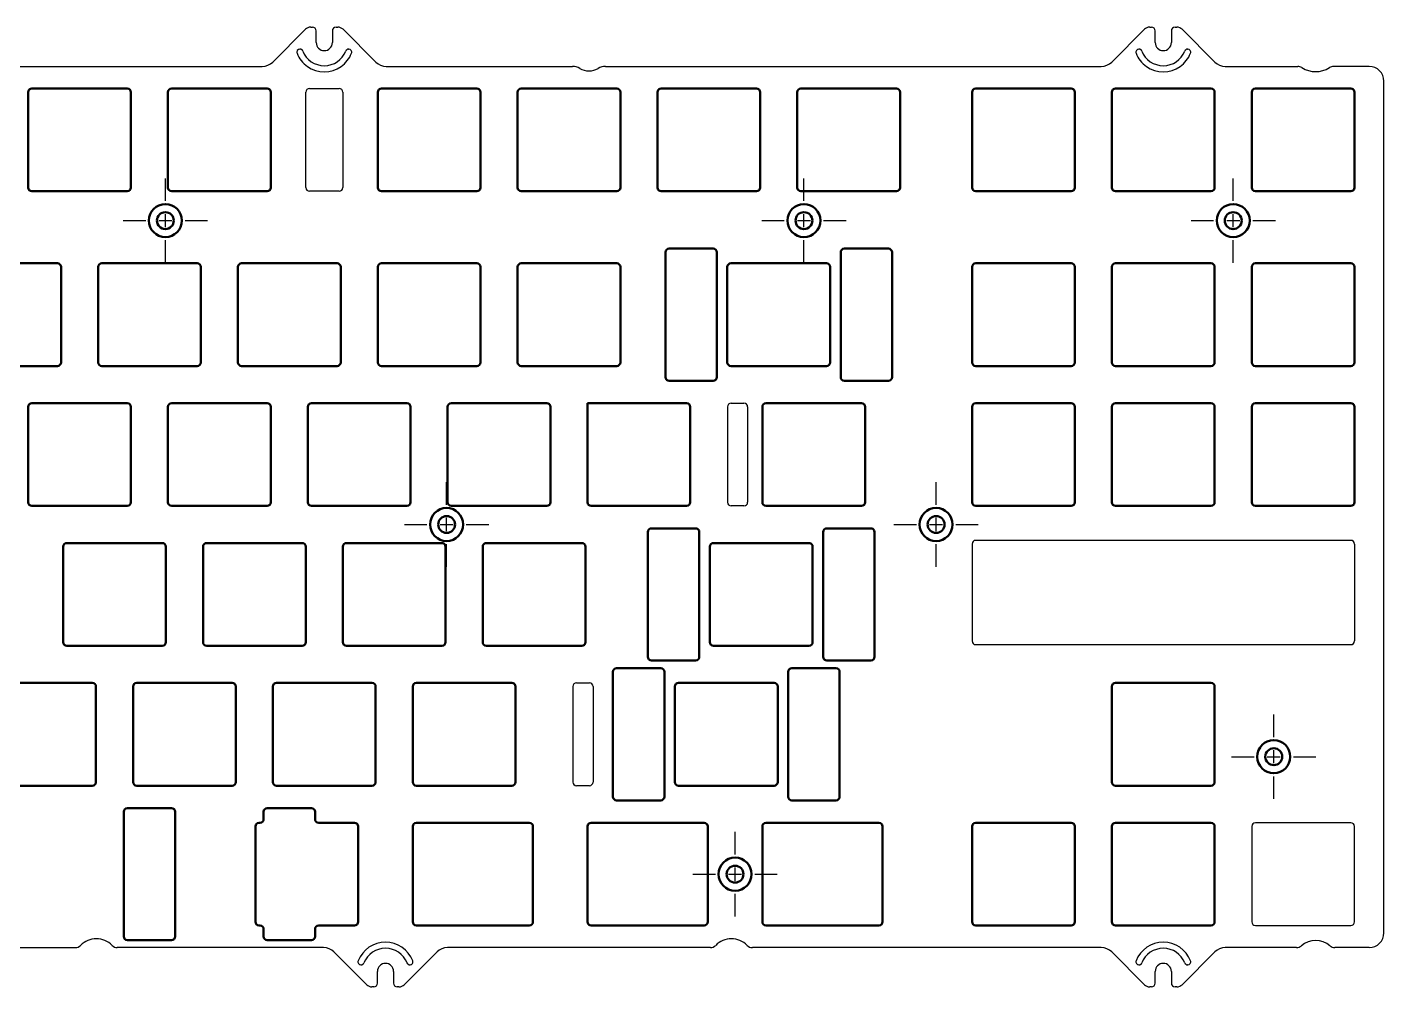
# Model space of a CAD drawing. Header units: millimetres. Extents: x 1045 to 1396, y -1258 to -1127.
# Drawn here: x 1210.8 to 1395.6, y -1258 to -1127.2 of the extents above; entities that cross this region are included whole.
import ezdxf

# ---------------------------------------------------------------- set-up
doc = ezdxf.new("R2010")
doc.units = ezdxf.units.MM
doc.header["$MEASUREMENT"] = 0
doc.linetypes.add('CENTER2', pattern=[28.575, 19.05, -3.175, 3.175, -3.175])
doc.layers.add('COMPOUND', color=7, linetype='CONTINUOUS')
doc.layers.add('Smart Centers', color=7, linetype='CENTER2', lineweight=25)
doc.layers.add('Visible', color=7, linetype='CONTINUOUS', lineweight=50)

# ---------------------------------------------------------------- blocks, each defined once
blk = doc.blocks.new('*U1')
at = {"layer": 'Smart Centers', "color": 0, "ltscale": 0.75, "transparency": 16777216}
for p, q in [((0, 2.68), (0, 5.75)), ((-5.75, 0), (-2.68, 0)), ((2.68, 0), (5.75, 0)), ((0, -5.75), (0, -2.68))]:
    blk.add_line(p, q, dxfattribs=at)
at = {"layer": 'Smart Centers', "color": 0, "linetype": 'Continuous', "ltscale": 0.75, "transparency": 16777216}
for p, q in [((-0.89, 0), (0.89, 0)), ((0, -0.89), (0, 0.89))]:
    blk.add_line(p, q, dxfattribs=at)
blk = doc.blocks.new('*U2')
at = {"layer": 'Smart Centers', "color": 0, "ltscale": 0.75, "transparency": 16777216}
for p, q in [((0, 2.68), (0, 5.75)), ((-5.75, 0), (-2.68, 0)), ((2.68, 0), (5.75, 0)), ((0, -5.75), (0, -2.68))]:
    blk.add_line(p, q, dxfattribs=at)
at = {"layer": 'Smart Centers', "color": 0, "linetype": 'Continuous', "ltscale": 0.75, "transparency": 16777216}
for p, q in [((-0.89, 0), (0.89, 0)), ((0, -0.89), (0, 0.89))]:
    blk.add_line(p, q, dxfattribs=at)
blk = doc.blocks.new('*U3')
at = {"layer": 'Smart Centers', "color": 0, "ltscale": 0.75, "transparency": 16777216}
for p, q in [((0, 2.68), (0, 5.75)), ((-5.75, 0), (-2.68, 0)), ((2.68, 0), (5.75, 0)), ((0, -5.75), (0, -2.68))]:
    blk.add_line(p, q, dxfattribs=at)
at = {"layer": 'Smart Centers', "color": 0, "linetype": 'Continuous', "ltscale": 0.75, "transparency": 16777216}
for p, q in [((-0.89, 0), (0.89, 0)), ((0, -0.89), (0, 0.89))]:
    blk.add_line(p, q, dxfattribs=at)
blk = doc.blocks.new('*U4')
at = {"layer": 'Smart Centers', "color": 0, "ltscale": 0.75, "transparency": 16777216}
for p, q in [((0, 2.68), (0, 5.75)), ((-5.75, 0), (-2.68, 0)), ((2.68, 0), (5.75, 0)), ((0, -5.75), (0, -2.68))]:
    blk.add_line(p, q, dxfattribs=at)
at = {"layer": 'Smart Centers', "color": 0, "linetype": 'Continuous', "ltscale": 0.75, "transparency": 16777216}
for p, q in [((-0.89, 0), (0.89, 0)), ((0, -0.89), (0, 0.89))]:
    blk.add_line(p, q, dxfattribs=at)
blk = doc.blocks.new('*U5')
at = {"layer": 'Smart Centers', "color": 0, "ltscale": 0.75, "transparency": 16777216}
for p, q in [((0, 2.68), (0, 5.75)), ((-5.75, 0), (-2.68, 0)), ((2.68, 0), (5.75, 0)), ((0, -5.75), (0, -2.68))]:
    blk.add_line(p, q, dxfattribs=at)
at = {"layer": 'Smart Centers', "color": 0, "linetype": 'Continuous', "ltscale": 0.75, "transparency": 16777216}
for p, q in [((-0.89, 0), (0.89, 0)), ((0, -0.89), (0, 0.89))]:
    blk.add_line(p, q, dxfattribs=at)
blk = doc.blocks.new('*U6')
at = {"layer": 'Smart Centers', "color": 0, "ltscale": 0.75, "transparency": 16777216}
for p, q in [((0, 2.68), (0, 5.75)), ((-5.75, 0), (-2.68, 0)), ((2.68, 0), (5.75, 0)), ((0, -5.75), (0, -2.68))]:
    blk.add_line(p, q, dxfattribs=at)
at = {"layer": 'Smart Centers', "color": 0, "linetype": 'Continuous', "ltscale": 0.75, "transparency": 16777216}
for p, q in [((-0.89, 0), (0.89, 0)), ((0, -0.89), (0, 0.89))]:
    blk.add_line(p, q, dxfattribs=at)
blk = doc.blocks.new('*U7')
at = {"layer": 'Smart Centers', "color": 0, "ltscale": 0.75, "transparency": 16777216}
for p, q in [((0, 2.68), (0, 5.75)), ((-5.75, 0), (-2.68, 0)), ((2.68, 0), (5.75, 0)), ((0, -5.75), (0, -2.68))]:
    blk.add_line(p, q, dxfattribs=at)
at = {"layer": 'Smart Centers', "color": 0, "linetype": 'Continuous', "ltscale": 0.75, "transparency": 16777216}
for p, q in [((-0.89, 0), (0.89, 0)), ((0, -0.89), (0, 0.89))]:
    blk.add_line(p, q, dxfattribs=at)

msp = doc.modelspace()

# ---------------------------------------------------------------- linework, layer by layer
at = {"layer": 'COMPOUND', "color": 7, "linetype": 'Continuous'}
for p, q in [((1249.42, -1127.25, 407.69), (1249.67, -1127.25, 407.69)), ((1252.87, -1127.25, 407.69), (1253.12, -1127.25, 407.69)), ((1363.72, -1127.25, 407.69), (1363.97, -1127.25, 407.69)), ((1367.17, -1127.25, 407.69), (1367.42, -1127.25, 407.69)), ((1248.72, -1127.54, 407.69), (1244.25, -1132.01, 407.69)), ((1250.17, -1129.35, 407.69), (1250.17, -1127.75, 407.69)), ((1252.37, -1127.75, 407.69), (1252.37, -1129.35, 407.69)), ((1258.3, -1132.01, 407.69), (1253.83, -1127.54, 407.69)), ((1363.02, -1127.54, 407.69), (1358.55, -1132.01, 407.69)), ((1364.47, -1129.35, 407.69), (1364.47, -1127.75, 407.69)), ((1366.67, -1127.75, 407.69), (1366.67, -1129.35, 407.69)), ((1372.6, -1132.01, 407.69), (1368.13, -1127.54, 407.69)), ((1247.93, -1130.25, 407.69), (1247.97, -1130.25, 407.69)), ((1254.57, -1130.25, 407.69), (1254.61, -1130.25, 407.69)), ((1362.23, -1130.25, 407.69), (1362.27, -1130.25, 407.69)), ((1368.87, -1130.25, 407.69), (1368.91, -1130.25, 407.69)), ((1173.99, -1132.6, 407.69), (1242.83, -1132.6, 407.69)), ((1259.71, -1132.6, 407.69), (1285.09, -1132.6, 407.69)), ((1289.58, -1132.6, 407.69), (1357.13, -1132.6, 407.69)), ((1374.01, -1132.6, 407.69), (1383.91, -1132.6, 407.69)), ((1393.62, -1132.6, 407.69), (1388.76, -1132.6, 407.69)), ((1395.62, -1250.61, 407.69), (1395.62, -1134.6, 407.69)), ((1248.75, -1149.1, 407.69), (1248.75, -1136.1, 407.69)), ((1249.25, -1135.6, 407.69), (1253.3, -1135.6, 407.69)), ((1253.8, -1136.1, 407.69), (1253.8, -1149.1, 407.69)), ((1253.3, -1149.6, 407.69), (1249.25, -1149.6, 407.69)), ((1306.2, -1178.96, 407.69), (1306.2, -1191.96, 407.69)), ((1306.7, -1178.46, 407.69), (1308.45, -1178.46, 407.69)), ((1308.95, -1178.96, 407.69), (1308.95, -1191.96, 407.69)), ((1308.45, -1192.46, 407.69), (1306.7, -1192.46, 407.69)), ((1339.52, -1197.65, 407.69), (1339.52, -1210.85, 407.69)), ((1391.12, -1197.15, 407.69), (1340.02, -1197.15, 407.69)), ((1391.62, -1197.65, 407.69), (1391.62, -1210.85, 407.69)), ((1340.02, -1211.35, 407.69), (1391.12, -1211.35, 407.69)), ((1285.13, -1217.06, 407.69), (1285.13, -1230.06, 407.69)), ((1285.63, -1216.56, 407.69), (1287.38, -1216.56, 407.69)), ((1287.88, -1217.06, 407.69), (1287.88, -1230.06, 407.69)), ((1287.38, -1230.56, 407.69), (1285.63, -1230.56, 407.69)), ((1377.62, -1236.11, 407.69), (1377.62, -1249.11, 407.69)), ((1391.12, -1235.61, 407.69), (1378.12, -1235.61, 407.69)), ((1391.62, -1249.11, 407.69), (1391.62, -1236.11, 407.69)), ((1378.12, -1249.61, 407.69), (1391.12, -1249.61, 407.69)), ((1140.05, -1252.61, 407.69), (1217.37, -1252.61, 407.69)), ((1251.17, -1252.61, 407.69), (1223.07, -1252.61, 407.69)), ((1303.88, -1252.61, 407.69), (1268.05, -1252.61, 407.69)), ((1357.13, -1252.61, 407.69), (1309.59, -1252.61, 407.69)), ((1383.73, -1252.61, 407.69), (1374.01, -1252.61, 407.69)), ((1393.62, -1252.61, 407.69), (1388.94, -1252.61, 407.69)), ((1252.58, -1253.2, 407.69), (1257.05, -1257.67, 407.69)), ((1256.3, -1254.96, 407.69), (1256.26, -1254.96, 407.69)), ((1262.16, -1257.67, 407.69), (1266.63, -1253.2, 407.69)), ((1262.95, -1254.96, 407.69), (1262.91, -1254.96, 407.69)), ((1358.55, -1253.2, 407.69), (1363.02, -1257.67, 407.69)), ((1362.27, -1254.96, 407.69), (1362.23, -1254.96, 407.69)), ((1368.13, -1257.67, 407.69), (1372.6, -1253.2, 407.69)), ((1368.91, -1254.96, 407.69), (1368.87, -1254.96, 407.69)), ((1258.51, -1257.46, 407.69), (1258.51, -1255.86, 407.69)), ((1260.71, -1255.86, 407.69), (1260.71, -1257.46, 407.69)), ((1364.47, -1257.46, 407.69), (1364.47, -1255.86, 407.69)), ((1366.67, -1255.86, 407.69), (1366.67, -1257.46, 407.69)), ((1258.01, -1257.96, 407.69), (1257.76, -1257.96, 407.69)), ((1261.45, -1257.96, 407.69), (1261.21, -1257.96, 407.69)), ((1363.97, -1257.96, 407.69), (1363.72, -1257.96, 407.69)), ((1367.42, -1257.96, 407.69), (1367.17, -1257.96, 407.69))]:
    msp.add_line(p, q, dxfattribs=at)
for centre, radius, start, end in [((1249.42, -1128.25, 407.69), 1, 90, 135), ((1249.67, -1127.75, 407.69), 0.5, 0, 90), ((1252.87, -1127.75, 407.69), 0.5, 90, 180), ((1253.12, -1128.25, 407.69), 1, 45, 90), ((1363.72, -1128.25, 407.69), 1, 90, 135), ((1363.97, -1127.75, 407.69), 0.5, 0, 90), ((1367.17, -1127.75, 407.69), 0.5, 90, 180), ((1367.42, -1128.25, 407.69), 1, 45, 90), ((1247.93, -1130.65, 407.69), 0.4, 90, -158.7384), ((1251.27, -1129.35, 407.69), 3.98, 201.2616, 234.6434), ((1247.97, -1130.65, 407.69), 0.4, 21.4813, 90), ((1251.27, -1129.35, 407.69), 3.15, -158.5187, -21.4813), ((1251.27, -1129.35, 407.69), 1.1, 180, 0), ((1251.27, -1129.35, 407.69), 3.98, 305.3566, 338.7384), ((1254.57, -1130.65, 407.69), 0.4, 90, 158.5187), ((1254.61, -1130.65, 407.69), 0.4, -21.2616, 90), ((1362.23, -1130.65, 407.69), 0.4, 90, -158.7384), ((1365.57, -1129.35, 407.69), 3.98, 201.2616, 234.6434), ((1362.27, -1130.65, 407.69), 0.4, 21.4813, 90), ((1365.57, -1129.35, 407.69), 3.15, -158.5187, -21.4813), ((1365.57, -1129.35, 407.69), 1.1, 180, 0), ((1365.57, -1129.35, 407.69), 3.98, 305.3566, 338.7384), ((1368.87, -1130.65, 407.69), 0.4, 90, 158.5187), ((1368.91, -1130.65, 407.69), 0.4, -21.2616, 90), ((1242.83, -1130.6, 407.69), 2, -90, -45), ((1251.27, -1129.35, 407.69), 3.98, 234.6434, 305.3566), ((1259.71, -1130.6, 407.69), 2, -135, -90), ((1285.09, -1134.6, 407.69), 2, 60.0557, 90), ((1287.33, -1130.7, 407.69), 2.5, -119.9443, -60.0557), ((1289.58, -1134.6, 407.69), 2, 90, 119.9443), ((1357.13, -1130.6, 407.69), 2, -90, -45), ((1365.57, -1129.35, 407.69), 3.98, 234.6434, 305.3566), ((1374.01, -1130.6, 407.69), 2, -135, -90), ((1383.91, -1133.6, 407.69), 1, 57.3625, 90), ((1386.33, -1129.81, 407.69), 3.5, -122.6375, -57.3625), ((1388.76, -1133.6, 407.69), 1, 90, 122.6375), ((1393.62, -1134.6, 407.69), 2, 0, 90), ((1249.25, -1136.1, 407.69), 0.5, 90, 180), ((1253.3, -1136.1, 407.69), 0.5, 0, 90), ((1249.25, -1149.1, 407.69), 0.5, 180, -90), ((1253.3, -1149.1, 407.69), 0.5, -90, 0), ((1306.7, -1178.96, 407.69), 0.5, 90, 180), ((1308.45, -1178.96, 407.69), 0.5, 0, 90), ((1306.7, -1191.96, 407.69), 0.5, 180, 270), ((1308.45, -1191.96, 407.69), 0.5, 270, 0), ((1340.02, -1197.65, 407.69), 0.5, 90, 180), ((1391.12, -1197.65, 407.69), 0.5, 0, 90), ((1340.02, -1210.85, 407.69), 0.5, 180, -90), ((1391.12, -1210.85, 407.69), 0.5, -90, 0), ((1285.63, -1217.06, 407.69), 0.5, 90, 180), ((1287.38, -1217.06, 407.69), 0.5, 0, 90), ((1285.63, -1230.06, 407.69), 0.5, 180, 270), ((1287.38, -1230.06, 407.69), 0.5, 270, 0), ((1378.12, -1236.11, 407.69), 0.5, 90, 180), ((1391.12, -1236.11, 407.69), 0.5, 0, 90), ((1378.12, -1249.11, 407.69), 0.5, 180, -90), ((1391.12, -1249.11, 407.69), 0.5, -90, 0), ((1393.62, -1250.61, 407.69), 2, -90, 0), ((1217.37, -1251.61, 407.69), 1, -90, -44.5511), ((1220.22, -1254.42, 407.69), 3, 44.5511, 135.4489), ((1223.07, -1251.61, 407.69), 1, -135.4489, -90), ((1251.17, -1254.61, 407.69), 2, 45, 90), ((1259.61, -1255.86, 407.69), 3.98, 21.2616, 158.7384), ((1259.61, -1255.86, 407.69), 3.15, 21.4813, 158.5187), ((1268.05, -1254.61, 407.69), 2, 90, 135), ((1303.88, -1251.61, 407.69), 1, -90, -44.5511), ((1306.73, -1254.42, 407.69), 3, 44.5511, 135.4489), ((1309.59, -1251.61, 407.69), 1, -135.4489, -90), ((1357.13, -1254.61, 407.69), 2, 45, 90), ((1365.57, -1255.86, 407.69), 3.98, 21.2616, 158.7384), ((1365.57, -1255.86, 407.69), 3.15, 21.4813, 158.5187), ((1374.01, -1254.61, 407.69), 2, 90, 135), ((1383.73, -1251.61, 407.69), 1, -90, -49.4246), ((1386.33, -1254.65, 407.69), 3, 49.4246, 130.5754), ((1388.94, -1251.61, 407.69), 1, -130.5754, -90), ((1256.26, -1254.56, 407.69), 0.4, 158.7384, -90), ((1256.3, -1254.56, 407.69), 0.4, -90, -21.4813), ((1259.61, -1255.86, 407.69), 1.1, 0, 180), ((1262.91, -1254.56, 407.69), 0.4, -158.5187, -90), ((1262.95, -1254.56, 407.69), 0.4, -90, 21.2616), ((1362.23, -1254.56, 407.69), 0.4, 158.7384, -90), ((1362.27, -1254.56, 407.69), 0.4, -90, -21.4813), ((1365.57, -1255.86, 407.69), 1.1, 0, 180), ((1368.87, -1254.56, 407.69), 0.4, -158.5187, -90), ((1368.91, -1254.56, 407.69), 0.4, -90, 21.2616), ((1257.76, -1256.96, 407.69), 1, -135, -90), ((1258.01, -1257.46, 407.69), 0.5, -90, 0), ((1261.21, -1257.46, 407.69), 0.5, 180, -90), ((1261.45, -1256.96, 407.69), 1, -90, -45), ((1363.72, -1256.96, 407.69), 1, -135, -90), ((1363.97, -1257.46, 407.69), 0.5, -90, 0), ((1367.17, -1257.46, 407.69), 0.5, 180, -90), ((1367.42, -1256.96, 407.69), 1, -90, -45)]:
    msp.add_arc(centre, radius, start, end, dxfattribs=at)
at = {"layer": 'Visible'}
for p, q in [((1210.93, -1149.1, 407.69), (1210.93, -1136.1, 407.69)), ((1211.43, -1135.6, 407.69), (1224.43, -1135.6, 407.69)), ((1224.93, -1136.1, 407.69), (1224.93, -1149.1, 407.69)), ((1229.98, -1149.1, 407.69), (1229.98, -1136.1, 407.69)), ((1230.48, -1135.6, 407.69), (1243.48, -1135.6, 407.69)), ((1243.98, -1136.1, 407.69), (1243.98, -1149.1, 407.69)), ((1258.56, -1149.1, 407.69), (1258.56, -1136.1, 407.69)), ((1259.06, -1135.6, 407.69), (1272.06, -1135.6, 407.69)), ((1272.56, -1136.1, 407.69), (1272.56, -1149.1, 407.69)), ((1277.61, -1149.1, 407.69), (1277.61, -1136.1, 407.69)), ((1278.11, -1135.6, 407.69), (1291.11, -1135.6, 407.69)), ((1291.61, -1136.1, 407.69), (1291.61, -1149.1, 407.69)), ((1296.66, -1149.1, 407.69), (1296.66, -1136.1, 407.69)), ((1297.16, -1135.6, 407.69), (1310.16, -1135.6, 407.69)), ((1310.66, -1136.1, 407.69), (1310.66, -1149.1, 407.69)), ((1315.71, -1149.1, 407.69), (1315.71, -1136.1, 407.69)), ((1316.21, -1135.6, 407.69), (1329.21, -1135.6, 407.69)), ((1329.71, -1136.1, 407.69), (1329.71, -1149.1, 407.69)), ((1339.52, -1149.1, 407.69), (1339.52, -1136.1, 407.69)), ((1340.02, -1135.6, 407.69), (1353.02, -1135.6, 407.69)), ((1353.52, -1136.1, 407.69), (1353.52, -1149.1, 407.69)), ((1358.57, -1149.1, 407.69), (1358.57, -1136.1, 407.69)), ((1359.07, -1135.6, 407.69), (1372.07, -1135.6, 407.69)), ((1372.57, -1136.1, 407.69), (1372.57, -1149.1, 407.69)), ((1377.62, -1149.1, 407.69), (1377.62, -1136.1, 407.69)), ((1378.12, -1135.6, 407.69), (1391.12, -1135.6, 407.69)), ((1391.62, -1136.1, 407.69), (1391.62, -1149.1, 407.69)), ((1224.43, -1149.6, 407.69), (1211.43, -1149.6, 407.69)), ((1243.48, -1149.6, 407.69), (1230.48, -1149.6, 407.69)), ((1272.06, -1149.6, 407.69), (1259.06, -1149.6, 407.69)), ((1291.11, -1149.6, 407.69), (1278.11, -1149.6, 407.69)), ((1310.16, -1149.6, 407.69), (1297.16, -1149.6, 407.69)), ((1329.21, -1149.6, 407.69), (1316.21, -1149.6, 407.69)), ((1353.02, -1149.6, 407.69), (1340.02, -1149.6, 407.69)), ((1372.07, -1149.6, 407.69), (1359.07, -1149.6, 407.69)), ((1391.12, -1149.6, 407.69), (1378.12, -1149.6, 407.69)), ((1297.75, -1174.91, 407.69), (1297.75, -1157.91, 407.69)), ((1298.25, -1157.41, 407.69), (1304.25, -1157.41, 407.69)), ((1304.75, -1157.91, 407.69), (1304.75, -1174.91, 407.69)), ((1321.62, -1174.91, 407.69), (1321.62, -1157.91, 407.69)), ((1322.12, -1157.41, 407.69), (1328.12, -1157.41, 407.69)), ((1328.62, -1157.91, 407.69), (1328.62, -1174.91, 407.69)), ((1201.91, -1159.41, 407.69), (1214.91, -1159.41, 407.69)), ((1215.41, -1159.91, 407.69), (1215.41, -1172.91, 407.69)), ((1220.46, -1172.91, 407.69), (1220.46, -1159.91, 407.69)), ((1220.96, -1159.41, 407.69), (1233.96, -1159.41, 407.69)), ((1234.46, -1159.91, 407.69), (1234.46, -1172.91, 407.69)), ((1239.51, -1172.91, 407.69), (1239.51, -1159.91, 407.69)), ((1240.01, -1159.41, 407.69), (1253.01, -1159.41, 407.69)), ((1253.51, -1159.91, 407.69), (1253.51, -1172.91, 407.69)), ((1258.56, -1172.91, 407.69), (1258.56, -1159.91, 407.69)), ((1259.06, -1159.41, 407.69), (1272.06, -1159.41, 407.69)), ((1272.56, -1159.91, 407.69), (1272.56, -1172.91, 407.69)), ((1277.61, -1172.91, 407.69), (1277.61, -1159.91, 407.69)), ((1278.11, -1159.41, 407.69), (1291.11, -1159.41, 407.69)), ((1291.61, -1159.91, 407.69), (1291.61, -1172.91, 407.69)), ((1306.18, -1172.91, 407.69), (1306.18, -1159.91, 407.69)), ((1306.68, -1159.41, 407.69), (1319.68, -1159.41, 407.69)), ((1320.18, -1159.91, 407.69), (1320.18, -1172.91, 407.69)), ((1339.52, -1172.91, 407.69), (1339.52, -1159.91, 407.69)), ((1340.02, -1159.41, 407.69), (1353.02, -1159.41, 407.69)), ((1353.52, -1159.91, 407.69), (1353.52, -1172.91, 407.69)), ((1358.57, -1172.91, 407.69), (1358.57, -1159.91, 407.69)), ((1359.07, -1159.41, 407.69), (1372.07, -1159.41, 407.69)), ((1372.57, -1159.91, 407.69), (1372.57, -1172.91, 407.69)), ((1377.62, -1172.91, 407.69), (1377.62, -1159.91, 407.69)), ((1378.12, -1159.41, 407.69), (1391.12, -1159.41, 407.69)), ((1391.62, -1159.91, 407.69), (1391.62, -1172.91, 407.69)), ((1214.91, -1173.41, 407.69), (1201.91, -1173.41, 407.69)), ((1233.96, -1173.41, 407.69), (1220.96, -1173.41, 407.69)), ((1253.01, -1173.41, 407.69), (1240.01, -1173.41, 407.69)), ((1272.06, -1173.41, 407.69), (1259.06, -1173.41, 407.69)), ((1291.11, -1173.41, 407.69), (1278.11, -1173.41, 407.69)), ((1319.68, -1173.41, 407.69), (1306.68, -1173.41, 407.69)), ((1353.02, -1173.41, 407.69), (1340.02, -1173.41, 407.69)), ((1372.07, -1173.41, 407.69), (1359.07, -1173.41, 407.69)), ((1391.12, -1173.41, 407.69), (1378.12, -1173.41, 407.69)), ((1304.25, -1175.41, 407.69), (1298.25, -1175.41, 407.69)), ((1328.12, -1175.41, 407.69), (1322.12, -1175.41, 407.69)), ((1210.93, -1191.96, 407.69), (1210.93, -1178.96, 407.69)), ((1211.43, -1178.46, 407.69), (1224.43, -1178.46, 407.69)), ((1224.93, -1178.96, 407.69), (1224.93, -1191.96, 407.69)), ((1229.98, -1191.96, 407.69), (1229.98, -1178.96, 407.69)), ((1230.48, -1178.46, 407.69), (1243.48, -1178.46, 407.69)), ((1243.98, -1178.96, 407.69), (1243.98, -1191.96, 407.69)), ((1249.03, -1191.96, 407.69), (1249.03, -1178.96, 407.69)), ((1249.53, -1178.46, 407.69), (1262.53, -1178.46, 407.69)), ((1263.03, -1178.96, 407.69), (1263.03, -1191.96, 407.69)), ((1268.08, -1191.96, 407.69), (1268.08, -1178.96, 407.69)), ((1268.58, -1178.46, 407.69), (1281.58, -1178.46, 407.69)), ((1282.08, -1178.96, 407.69), (1282.08, -1191.96, 407.69)), ((1287.13, -1178.46, 407.69), (1300.63, -1178.46, 407.69)), ((1287.13, -1191.96, 407.69), (1287.13, -1178.46, 407.69)), ((1301.13, -1178.96, 407.69), (1301.13, -1191.96, 407.69)), ((1310.95, -1191.96, 407.69), (1310.95, -1178.96, 407.69)), ((1311.45, -1178.46, 407.69), (1324.45, -1178.46, 407.69)), ((1324.95, -1178.96, 407.69), (1324.95, -1191.96, 407.69)), ((1339.52, -1191.96, 407.69), (1339.52, -1178.96, 407.69)), ((1340.02, -1178.46, 407.69), (1353.02, -1178.46, 407.69)), ((1353.52, -1178.96, 407.69), (1353.52, -1191.96, 407.69)), ((1358.57, -1191.96, 407.69), (1358.57, -1178.96, 407.69)), ((1359.07, -1178.46, 407.69), (1372.07, -1178.46, 407.69)), ((1372.57, -1178.96, 407.69), (1372.57, -1191.96, 407.69)), ((1377.62, -1191.96, 407.69), (1377.62, -1178.96, 407.69)), ((1378.12, -1178.46, 407.69), (1391.12, -1178.46, 407.69)), ((1391.62, -1178.96, 407.69), (1391.62, -1191.96, 407.69)), ((1224.43, -1192.46, 407.69), (1211.43, -1192.46, 407.69)), ((1243.48, -1192.46, 407.69), (1230.48, -1192.46, 407.69)), ((1262.53, -1192.46, 407.69), (1249.53, -1192.46, 407.69)), ((1281.58, -1192.46, 407.69), (1268.58, -1192.46, 407.69)), ((1300.63, -1192.46, 407.69), (1287.63, -1192.46, 407.69)), ((1324.45, -1192.46, 407.69), (1311.45, -1192.46, 407.69)), ((1353.02, -1192.46, 407.69), (1340.02, -1192.46, 407.69)), ((1372.07, -1192.46, 407.69), (1359.07, -1192.46, 407.69)), ((1391.12, -1192.46, 407.69), (1378.12, -1192.46, 407.69)), ((1295.86, -1195.51, 407.69), (1301.86, -1195.51, 407.69)), ((1319.74, -1195.51, 407.69), (1325.74, -1195.51, 407.69)), ((1216.2, -1197.51, 407.69), (1229.2, -1197.51, 407.69)), ((1235.25, -1197.51, 407.69), (1248.25, -1197.51, 407.69)), ((1254.3, -1197.51, 407.69), (1267.3, -1197.51, 407.69)), ((1273.35, -1197.51, 407.69), (1286.35, -1197.51, 407.69)), ((1295.36, -1213.01, 407.69), (1295.36, -1196.01, 407.69)), ((1302.36, -1196.01, 407.69), (1302.36, -1213.01, 407.69)), ((1304.3, -1197.51, 407.69), (1317.3, -1197.51, 407.69)), ((1319.24, -1213.01, 407.69), (1319.24, -1196.01, 407.69)), ((1326.24, -1196.01, 407.69), (1326.24, -1213.01, 407.69)), ((1215.7, -1211.01, 407.69), (1215.7, -1198.01, 407.69)), ((1229.7, -1198.01, 407.69), (1229.7, -1211.01, 407.69)), ((1234.75, -1211.01, 407.69), (1234.75, -1198.01, 407.69)), ((1248.75, -1198.01, 407.69), (1248.75, -1211.01, 407.69)), ((1253.8, -1211.01, 407.69), (1253.8, -1198.01, 407.69)), ((1267.8, -1198.01, 407.69), (1267.8, -1211.01, 407.69)), ((1272.85, -1211.01, 407.69), (1272.85, -1198.01, 407.69)), ((1286.85, -1198.01, 407.69), (1286.85, -1211.01, 407.69)), ((1303.8, -1211.01, 407.69), (1303.8, -1198.01, 407.69)), ((1317.8, -1198.01, 407.69), (1317.8, -1211.01, 407.69)), ((1229.2, -1211.51, 407.69), (1216.2, -1211.51, 407.69)), ((1248.25, -1211.51, 407.69), (1235.25, -1211.51, 407.69)), ((1267.3, -1211.51, 407.69), (1254.3, -1211.51, 407.69)), ((1286.35, -1211.51, 407.69), (1273.35, -1211.51, 407.69)), ((1317.3, -1211.51, 407.69), (1304.3, -1211.51, 407.69)), ((1301.86, -1213.51, 407.69), (1295.86, -1213.51, 407.69)), ((1325.74, -1213.51, 407.69), (1319.74, -1213.51, 407.69)), ((1290.6, -1232.06, 407.69), (1290.6, -1215.06, 407.69)), ((1291.1, -1214.56, 407.69), (1297.1, -1214.56, 407.69)), ((1297.6, -1215.06, 407.69), (1297.6, -1232.06, 407.69)), ((1314.48, -1232.06, 407.69), (1314.48, -1215.06, 407.69)), ((1314.98, -1214.56, 407.69), (1320.98, -1214.56, 407.69)), ((1321.48, -1215.06, 407.69), (1321.48, -1232.06, 407.69)), ((1206.67, -1216.56, 407.69), (1219.67, -1216.56, 407.69)), ((1220.17, -1217.06, 407.69), (1220.17, -1230.06, 407.69)), ((1225.22, -1230.06, 407.69), (1225.22, -1217.06, 407.69)), ((1225.72, -1216.56, 407.69), (1238.72, -1216.56, 407.69)), ((1239.22, -1217.06, 407.69), (1239.22, -1230.06, 407.69)), ((1244.27, -1230.06, 407.69), (1244.27, -1217.06, 407.69)), ((1244.77, -1216.56, 407.69), (1257.77, -1216.56, 407.69)), ((1258.27, -1217.06, 407.69), (1258.27, -1230.06, 407.69)), ((1263.32, -1230.06, 407.69), (1263.32, -1217.06, 407.69)), ((1263.82, -1216.56, 407.69), (1276.82, -1216.56, 407.69)), ((1277.32, -1217.06, 407.69), (1277.32, -1230.06, 407.69)), ((1299.04, -1230.06, 407.69), (1299.04, -1217.06, 407.69)), ((1299.54, -1216.56, 407.69), (1312.54, -1216.56, 407.69)), ((1313.04, -1217.06, 407.69), (1313.04, -1230.06, 407.69)), ((1358.57, -1230.06, 407.69), (1358.57, -1217.06, 407.69)), ((1359.07, -1216.56, 407.69), (1372.07, -1216.56, 407.69)), ((1372.57, -1217.06, 407.69), (1372.57, -1230.06, 407.69)), ((1219.67, -1230.56, 407.69), (1206.67, -1230.56, 407.69)), ((1238.72, -1230.56, 407.69), (1225.72, -1230.56, 407.69)), ((1257.77, -1230.56, 407.69), (1244.77, -1230.56, 407.69)), ((1276.82, -1230.56, 407.69), (1263.82, -1230.56, 407.69)), ((1312.54, -1230.56, 407.69), (1299.54, -1230.56, 407.69)), ((1372.07, -1230.56, 407.69), (1359.07, -1230.56, 407.69)), ((1297.1, -1232.56, 407.69), (1291.1, -1232.56, 407.69)), ((1320.98, -1232.56, 407.69), (1314.98, -1232.56, 407.69)), ((1223.95, -1251.11, 407.69), (1223.95, -1234.11, 407.69)), ((1224.45, -1233.61, 407.69), (1230.45, -1233.61, 407.69)), ((1230.95, -1234.11, 407.69), (1230.95, -1251.11, 407.69)), ((1243.01, -1235.11, 407.69), (1243.01, -1234.11, 407.69)), ((1243.51, -1233.61, 407.69), (1249.51, -1233.61, 407.69)), ((1250.01, -1234.11, 407.69), (1250.01, -1235.11, 407.69)), ((1241.89, -1249.11, 407.69), (1241.89, -1236.11, 407.69)), ((1242.39, -1235.61, 407.69), (1242.51, -1235.61, 407.69)), ((1250.51, -1235.61, 407.69), (1255.39, -1235.61, 407.69)), ((1255.89, -1236.11, 407.69), (1255.89, -1249.11, 407.69)), ((1263.32, -1249.11, 407.69), (1263.32, -1236.11, 407.69)), ((1263.82, -1235.61, 407.69), (1279.2, -1235.61, 407.69)), ((1279.7, -1236.11, 407.69), (1279.7, -1249.11, 407.69)), ((1287.13, -1249.11, 407.69), (1287.13, -1236.11, 407.69)), ((1287.63, -1235.61, 407.69), (1303.01, -1235.61, 407.69)), ((1303.51, -1236.11, 407.69), (1303.51, -1249.11, 407.69)), ((1310.95, -1249.11, 407.69), (1310.95, -1236.11, 407.69)), ((1311.45, -1235.61, 407.69), (1326.83, -1235.61, 407.69)), ((1327.33, -1236.11, 407.69), (1327.33, -1249.11, 407.69)), ((1339.52, -1249.11, 407.69), (1339.52, -1236.11, 407.69)), ((1340.02, -1235.61, 407.69), (1353.02, -1235.61, 407.69)), ((1353.52, -1236.11, 407.69), (1353.52, -1249.11, 407.69)), ((1358.57, -1249.11, 407.69), (1358.57, -1236.11, 407.69)), ((1359.07, -1235.61, 407.69), (1372.07, -1235.61, 407.69)), ((1372.57, -1236.11, 407.69), (1372.57, -1249.11, 407.69)), ((1242.51, -1249.61, 407.69), (1242.39, -1249.61, 407.69)), ((1243.01, -1251.11, 407.69), (1243.01, -1250.11, 407.69)), ((1250.01, -1250.11, 407.69), (1250.01, -1251.11, 407.69)), ((1255.39, -1249.61, 407.69), (1250.51, -1249.61, 407.69)), ((1279.2, -1249.61, 407.69), (1263.82, -1249.61, 407.69)), ((1303.01, -1249.61, 407.69), (1287.63, -1249.61, 407.69)), ((1326.83, -1249.61, 407.69), (1311.45, -1249.61, 407.69)), ((1353.02, -1249.61, 407.69), (1340.02, -1249.61, 407.69)), ((1372.07, -1249.61, 407.69), (1359.07, -1249.61, 407.69)), ((1230.45, -1251.61, 407.69), (1224.45, -1251.61, 407.69)), ((1249.51, -1251.61, 407.69), (1243.51, -1251.61, 407.69))]:
    msp.add_line(p, q, dxfattribs=at)
at = {"layer": 'Visible', "extrusion": (0, 0, -1)}
for centre, radius in [((-1229.62, -1153.6, -407.69), 2.25), ((-1316.62, -1153.6, -407.69), 2.25), ((-1375.1, -1153.6, -407.69), 2.25), ((-1229.62, -1153.6, -407.69), 1.15), ((-1316.62, -1153.6, -407.69), 1.15), ((-1375.1, -1153.6, -407.69), 1.15), ((-1267.94, -1194.99, -407.69), 2.25), ((-1267.94, -1194.99, -407.69), 1.15), ((-1334.62, -1194.99, -407.69), 2.25), ((-1334.62, -1194.99, -407.69), 1.15), ((-1380.62, -1226.61, -407.69), 2.25), ((-1380.62, -1226.61, -407.69), 1.15), ((-1307.23, -1242.61, -407.69), 2.25), ((-1307.23, -1242.61, -407.69), 1.15)]:
    msp.add_circle(centre, radius, dxfattribs=at)
for centre, start, end in [((-1211.43, -1136.1, -407.69), 0, 90), ((-1224.43, -1136.1, -407.69), 90, 180), ((-1230.48, -1136.1, -407.69), 0, 90), ((-1243.48, -1136.1, -407.69), 90, 180), ((-1259.06, -1136.1, -407.69), 0, 90), ((-1272.06, -1136.1, -407.69), 90, 180), ((-1278.11, -1136.1, -407.69), 0, 90), ((-1291.11, -1136.1, -407.69), 90, 180), ((-1297.16, -1136.1, -407.69), 0, 90), ((-1310.16, -1136.1, -407.69), 90, 180), ((-1316.21, -1136.1, -407.69), 0, 90), ((-1329.21, -1136.1, -407.69), 90, 180), ((-1340.02, -1136.1, -407.69), 0, 90), ((-1353.02, -1136.1, -407.69), 90, 180), ((-1359.07, -1136.1, -407.69), 0, 90), ((-1372.07, -1136.1, -407.69), 90, 180), ((-1378.12, -1136.1, -407.69), 0, 90), ((-1391.12, -1136.1, -407.69), 90, 180), ((-1211.43, -1149.1, -407.69), 270, 0), ((-1224.43, -1149.1, -407.69), 180, 270), ((-1230.48, -1149.1, -407.69), 270, 0), ((-1243.48, -1149.1, -407.69), 180, 270), ((-1259.06, -1149.1, -407.69), 270, 0), ((-1272.06, -1149.1, -407.69), 180, 270), ((-1278.11, -1149.1, -407.69), 270, 0), ((-1291.11, -1149.1, -407.69), 180, 270), ((-1297.16, -1149.1, -407.69), 270, 0), ((-1310.16, -1149.1, -407.69), 180, 270), ((-1316.21, -1149.1, -407.69), 270, 0), ((-1329.21, -1149.1, -407.69), 180, 270), ((-1340.02, -1149.1, -407.69), 270, 0), ((-1353.02, -1149.1, -407.69), 180, 270), ((-1359.07, -1149.1, -407.69), 270, 0), ((-1372.07, -1149.1, -407.69), 180, 270), ((-1378.12, -1149.1, -407.69), 270, 0), ((-1391.12, -1149.1, -407.69), 180, 270), ((-1298.25, -1157.91, -407.69), 0, 90), ((-1304.25, -1157.91, -407.69), 90, 180), ((-1322.12, -1157.91, -407.69), 0, 90), ((-1328.12, -1157.91, -407.69), 90, 180), ((-1214.91, -1159.91, -407.69), 90, 180), ((-1220.96, -1159.91, -407.69), 0, 90), ((-1233.96, -1159.91, -407.69), 90, 180), ((-1240.01, -1159.91, -407.69), 0, 90), ((-1253.01, -1159.91, -407.69), 90, 180), ((-1259.06, -1159.91, -407.69), 0, 90), ((-1272.06, -1159.91, -407.69), 90, 180), ((-1278.11, -1159.91, -407.69), 0, 90), ((-1291.11, -1159.91, -407.69), 90, 180), ((-1306.68, -1159.91, -407.69), 0, 90), ((-1319.68, -1159.91, -407.69), 90, 180), ((-1340.02, -1159.91, -407.69), 0, 90), ((-1353.02, -1159.91, -407.69), 90, 180), ((-1359.07, -1159.91, -407.69), 0, 90), ((-1372.07, -1159.91, -407.69), 90, 180), ((-1378.12, -1159.91, -407.69), 0, 90), ((-1391.12, -1159.91, -407.69), 90, 180), ((-1214.91, -1172.91, -407.69), 180, 270), ((-1220.96, -1172.91, -407.69), 270, 0), ((-1233.96, -1172.91, -407.69), 180, 270), ((-1240.01, -1172.91, -407.69), 270, 0), ((-1253.01, -1172.91, -407.69), 180, 270), ((-1259.06, -1172.91, -407.69), 270, 0), ((-1272.06, -1172.91, -407.69), 180, 270), ((-1278.11, -1172.91, -407.69), 270, 0), ((-1291.11, -1172.91, -407.69), 180, 270), ((-1306.68, -1172.91, -407.69), 270, 0), ((-1319.68, -1172.91, -407.69), 180, 270), ((-1340.02, -1172.91, -407.69), 270, 0), ((-1353.02, -1172.91, -407.69), 180, 270), ((-1359.07, -1172.91, -407.69), 270, 0), ((-1372.07, -1172.91, -407.69), 180, 270), ((-1378.12, -1172.91, -407.69), 270, 0), ((-1391.12, -1172.91, -407.69), 180, 270), ((-1298.25, -1174.91, -407.69), 270, 0), ((-1304.25, -1174.91, -407.69), 180, 270), ((-1322.12, -1174.91, -407.69), 270, 0), ((-1328.12, -1174.91, -407.69), 180, 270), ((-1211.43, -1178.96, -407.69), 0, 90), ((-1224.43, -1178.96, -407.69), 90, 180), ((-1230.48, -1178.96, -407.69), 0, 90), ((-1243.48, -1178.96, -407.69), 90, 180), ((-1249.53, -1178.96, -407.69), 0, 90), ((-1262.53, -1178.96, -407.69), 90, 180), ((-1268.58, -1178.96, -407.69), 0, 90), ((-1281.58, -1178.96, -407.69), 90, 180), ((-1300.63, -1178.96, -407.69), 90, 180), ((-1311.45, -1178.96, -407.69), 0, 90), ((-1324.45, -1178.96, -407.69), 90, 180), ((-1340.02, -1178.96, -407.69), 0, 90), ((-1353.02, -1178.96, -407.69), 90, 180), ((-1359.07, -1178.96, -407.69), 0, 90), ((-1372.07, -1178.96, -407.69), 90, 180), ((-1378.12, -1178.96, -407.69), 0, 90), ((-1391.12, -1178.96, -407.69), 90, 180), ((-1211.43, -1191.96, -407.69), 270, 0), ((-1224.43, -1191.96, -407.69), 180, 270), ((-1230.48, -1191.96, -407.69), 270, 0), ((-1243.48, -1191.96, -407.69), 180, 270), ((-1249.53, -1191.96, -407.69), 270, 0), ((-1262.53, -1191.96, -407.69), 180, 270), ((-1268.58, -1191.96, -407.69), 270, 0), ((-1281.58, -1191.96, -407.69), 180, 270), ((-1287.63, -1191.96, -407.69), 270, 0), ((-1300.63, -1191.96, -407.69), 180, 270), ((-1311.45, -1191.96, -407.69), 270, 0), ((-1324.45, -1191.96, -407.69), 180, 270), ((-1340.02, -1191.96, -407.69), 270, 0), ((-1353.02, -1191.96, -407.69), 180, 270), ((-1359.07, -1191.96, -407.69), 270, 0), ((-1372.07, -1191.96, -407.69), 180, 270), ((-1378.12, -1191.96, -407.69), 270, 0), ((-1391.12, -1191.96, -407.69), 180, 270), ((-1295.86, -1196.01, -407.69), 0, 90), ((-1301.86, -1196.01, -407.69), 90, 180), ((-1319.74, -1196.01, -407.69), 0, 90), ((-1325.74, -1196.01, -407.69), 90, 180), ((-1216.2, -1198.01, -407.69), 0, 90), ((-1229.2, -1198.01, -407.69), 90, 180), ((-1235.25, -1198.01, -407.69), 0, 90), ((-1248.25, -1198.01, -407.69), 90, 180), ((-1254.3, -1198.01, -407.69), 0, 90), ((-1267.3, -1198.01, -407.69), 90, 180), ((-1273.35, -1198.01, -407.69), 0, 90), ((-1286.35, -1198.01, -407.69), 90, 180), ((-1304.3, -1198.01, -407.69), 0, 90), ((-1317.3, -1198.01, -407.69), 90, 180), ((-1216.2, -1211.01, -407.69), 270, 0), ((-1229.2, -1211.01, -407.69), 180, 270), ((-1235.25, -1211.01, -407.69), 270, 0), ((-1248.25, -1211.01, -407.69), 180, 270), ((-1254.3, -1211.01, -407.69), 270, 0), ((-1267.3, -1211.01, -407.69), 180, 270), ((-1273.35, -1211.01, -407.69), 270, 0), ((-1286.35, -1211.01, -407.69), 180, 270), ((-1304.3, -1211.01, -407.69), 270, 0), ((-1317.3, -1211.01, -407.69), 180, 270), ((-1295.86, -1213.01, -407.69), 270, 0), ((-1301.86, -1213.01, -407.69), 180, 270), ((-1319.74, -1213.01, -407.69), 270, 0), ((-1325.74, -1213.01, -407.69), 180, 270), ((-1291.1, -1215.06, -407.69), 0, 90), ((-1297.1, -1215.06, -407.69), 90, 180), ((-1314.98, -1215.06, -407.69), 0, 90), ((-1320.98, -1215.06, -407.69), 90, 180), ((-1219.67, -1217.06, -407.69), 90, 180), ((-1225.72, -1217.06, -407.69), 0, 90), ((-1238.72, -1217.06, -407.69), 90, 180), ((-1244.77, -1217.06, -407.69), 0, 90), ((-1257.77, -1217.06, -407.69), 90, 180), ((-1263.82, -1217.06, -407.69), 0, 90), ((-1276.82, -1217.06, -407.69), 90, 180), ((-1299.54, -1217.06, -407.69), 0, 90), ((-1312.54, -1217.06, -407.69), 90, 180), ((-1359.07, -1217.06, -407.69), 0, 90), ((-1372.07, -1217.06, -407.69), 90, 180), ((-1219.67, -1230.06, -407.69), 180, 270), ((-1225.72, -1230.06, -407.69), 270, 0), ((-1238.72, -1230.06, -407.69), 180, 270), ((-1244.77, -1230.06, -407.69), 270, 0), ((-1257.77, -1230.06, -407.69), 180, 270), ((-1263.82, -1230.06, -407.69), 270, 0), ((-1276.82, -1230.06, -407.69), 180, 270), ((-1299.54, -1230.06, -407.69), 270, 0), ((-1312.54, -1230.06, -407.69), 180, 270), ((-1359.07, -1230.06, -407.69), 270, 0), ((-1372.07, -1230.06, -407.69), 180, 270), ((-1291.1, -1232.06, -407.69), 270, 0), ((-1297.1, -1232.06, -407.69), 180, 270), ((-1314.98, -1232.06, -407.69), 270, 0), ((-1320.98, -1232.06, -407.69), 180, 270), ((-1224.45, -1234.11, -407.69), 0, 90), ((-1230.45, -1234.11, -407.69), 90, 180), ((-1243.51, -1234.11, -407.69), 0, 90), ((-1249.51, -1234.11, -407.69), 90, 180), ((-1242.39, -1236.11, -407.69), 0, 90), ((-1255.39, -1236.11, -407.69), 90, 180), ((-1263.82, -1236.11, -407.69), 0, 90), ((-1279.2, -1236.11, -407.69), 90, 180), ((-1287.63, -1236.11, -407.69), 0, 90), ((-1303.01, -1236.11, -407.69), 90, 180), ((-1311.45, -1236.11, -407.69), 0, 90), ((-1326.83, -1236.11, -407.69), 90, 180), ((-1340.02, -1236.11, -407.69), 0, 90), ((-1353.02, -1236.11, -407.69), 90, 180), ((-1359.07, -1236.11, -407.69), 0, 90), ((-1372.07, -1236.11, -407.69), 90, 180), ((-1242.39, -1249.11, -407.69), 270, 0), ((-1255.39, -1249.11, -407.69), 180, 270), ((-1263.82, -1249.11, -407.69), 270, 0), ((-1279.2, -1249.11, -407.69), 180, 270), ((-1287.63, -1249.11, -407.69), 270, 0), ((-1303.01, -1249.11, -407.69), 180, 270), ((-1311.45, -1249.11, -407.69), 270, 0), ((-1326.83, -1249.11, -407.69), 180, 270), ((-1340.02, -1249.11, -407.69), 270, 0), ((-1353.02, -1249.11, -407.69), 180, 270), ((-1359.07, -1249.11, -407.69), 270, 0), ((-1372.07, -1249.11, -407.69), 180, 270), ((-1224.45, -1251.11, -407.69), 270, 0), ((-1230.45, -1251.11, -407.69), 180, 270), ((-1243.51, -1251.11, -407.69), 270, 0), ((-1249.51, -1251.11, -407.69), 180, 270)]:
    msp.add_arc(centre, 0.5, start, end, dxfattribs=at)
at = {"layer": 'Visible'}
for centre, start, end in [((1242.51, -1235.11, 407.69), 270, 0), ((1250.51, -1235.11, 407.69), 180, 270), ((1242.51, -1250.11, 407.69), 0, 90), ((1250.51, -1250.11, 407.69), 90, 180)]:
    msp.add_arc(centre, 0.5, start, end, dxfattribs=at)

# ---------------------------------------------------------------- block references
at = {"layer": 'Smart Centers', "ltscale": 0.75}
for name, p in [('*U5', (1229.62, -1153.6, 407.69)), ('*U3', (1316.62, -1153.6, 407.69)), ('*U4', (1375.1, -1153.6, 407.69)), ('*U6', (1267.94, -1194.99, 407.69)), ('*U2', (1334.62, -1194.99, 407.69)), ('*U1', (1380.62, -1226.61, 407.69)), ('*U7', (1307.23, -1242.61, 407.69))]:
    msp.add_blockref(name, p, dxfattribs=at)

doc.saveas('drawing.dxf')
